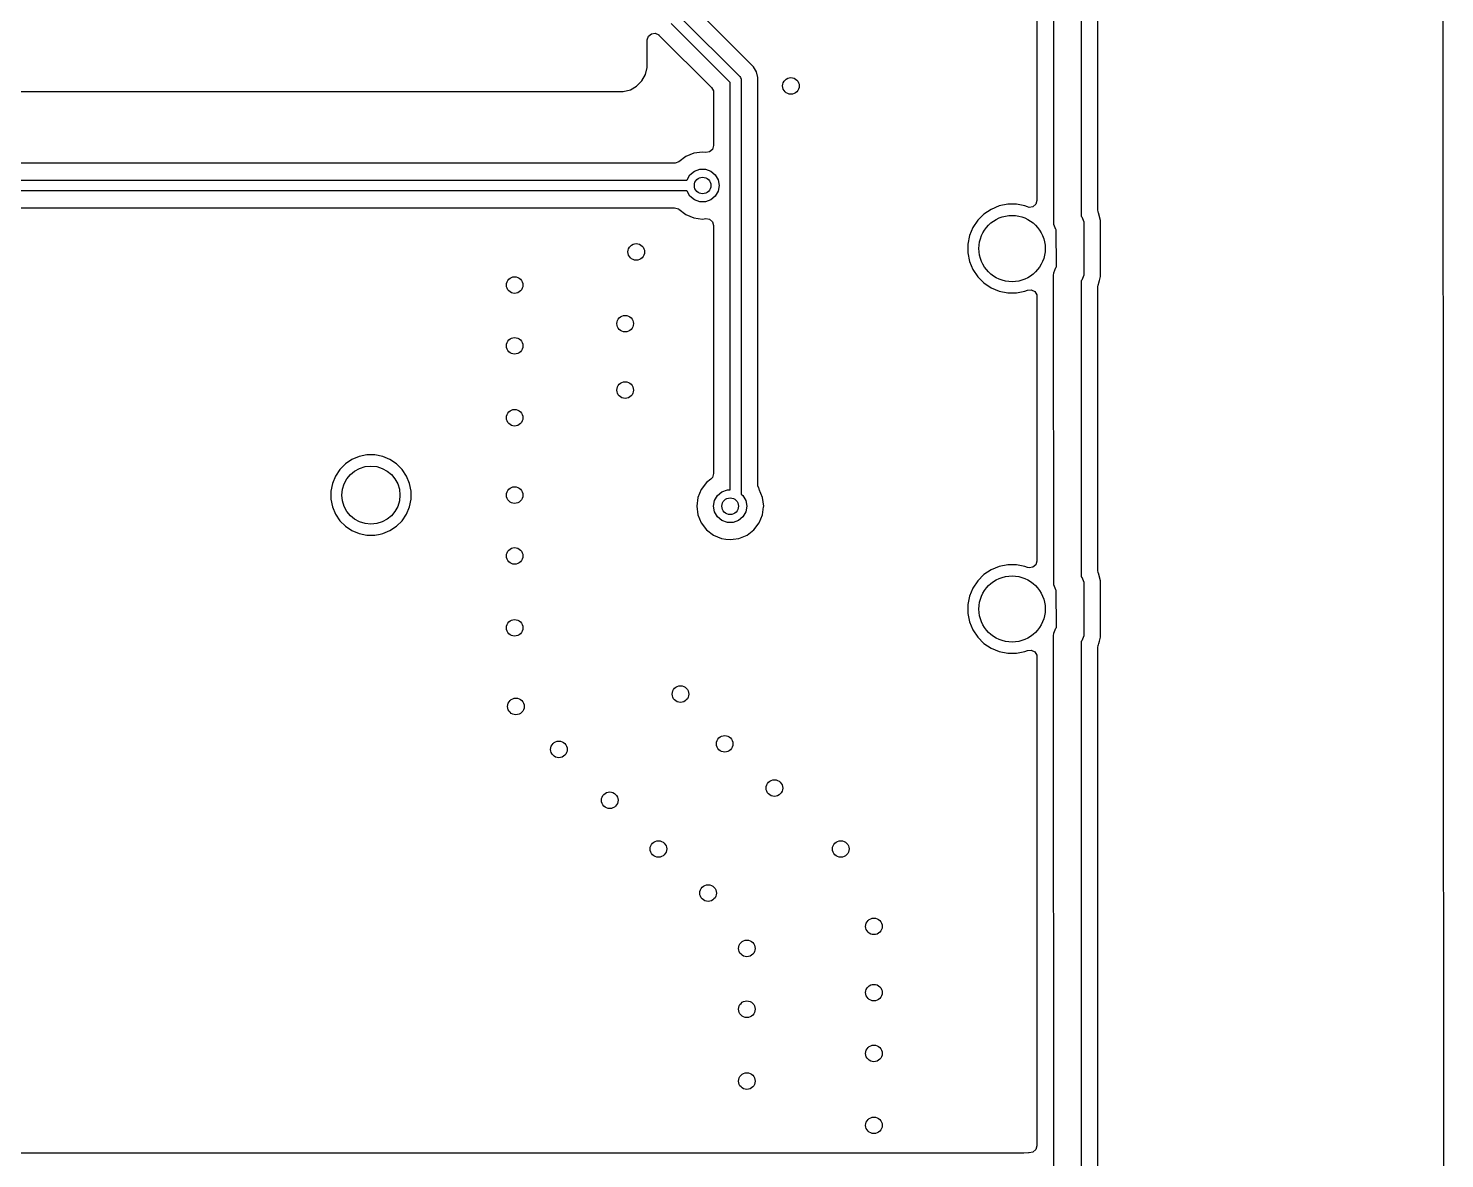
# Model space of a CAD drawing. Extents: x 0.7 to 11, y -6.1 to -1.6.
# Drawn here: x 9.972 to 10.981, y -3.205 to -2.4 of the extents above; entities that cross this region are included whole.
import ezdxf

# ---------------------------------------------------------------- set-up
doc = ezdxf.new("R2010")
doc.units = 0
doc.header["$MEASUREMENT"] = 0
doc.layers.add('BLACK', color=7, linetype='CONTINUOUS')

msp = doc.modelspace()

# ---------------------------------------------------------------- linework, layer by layer
at = {"layer": 'BLACK', "linetype": 'CONTINUOUS'}
for p, q in [((10.7029, -2.5395), (10.7028, -2.3087)), ((10.7223, -2.303), (10.7224, -2.5337)), ((10.7343, -2.529), (10.7343, -2.3021)), ((10.6909, -2.3159), (10.6909, -2.5226)), ((10.98, -2.3775), (10.9813, -5.1234)), ((10.489, -2.4273), (10.4503, -2.3886)), ((10.4724, -2.4385), (10.4303, -2.3965)), ((10.437, -2.3922), (10.4792, -2.4342)), ((10.4134, -2.4081), (10.4142, -2.4055)), ((10.4134, -2.4278), (10.4134, -2.4081)), ((10.4142, -2.4055), (10.4163, -2.4037)), ((10.4163, -2.4037), (10.419, -2.4033)), ((10.419, -2.4033), (10.4215, -2.4044)), ((10.4215, -2.4044), (10.4217, -2.4047)), ((10.4217, -2.4047), (10.4592, -2.4421)), ((10.4121, -2.4328), (10.4134, -2.4278)), ((10.4911, -2.4309), (10.489, -2.4273)), ((10.4921, -2.4349), (10.4911, -2.4309)), ((10.4911, -2.4309), (10.4911, -2.4309)), ((10.4013, -2.4436), (10.4058, -2.441)), ((10.4058, -2.441), (10.4095, -2.4373)), ((10.4095, -2.4373), (10.4121, -2.4328)), ((10.4725, -2.7285), (10.4724, -2.4385)), ((10.4792, -2.4342), (10.4797, -2.4348)), ((10.4797, -2.4348), (10.4802, -2.4362)), ((10.4802, -2.4362), (10.4803, -2.7316)), ((10.4921, -2.7253), (10.4921, -2.4349)), ((10.4921, -2.4349), (10.4921, -2.4349)), ((9.0998, -2.4449), (10.3963, -2.4449)), ((10.3963, -2.4449), (10.4013, -2.4436)), ((10.3963, -2.4449), (10.3963, -2.4449)), ((10.4592, -2.4421), (10.4605, -2.4445)), ((10.4605, -2.4445), (10.4606, -2.4456)), ((10.4606, -2.4456), (10.4606, -2.4834)), ((10.4408, -2.4912), (10.4359, -2.4949)), ((10.4466, -2.4888), (10.4408, -2.4912)), ((10.4408, -2.4912), (10.4408, -2.4912)), ((10.4528, -2.488), (10.4466, -2.4888)), ((10.4466, -2.4888), (10.4466, -2.4888)), ((10.4551, -2.4883), (10.4528, -2.488)), ((10.4528, -2.488), (10.4528, -2.488)), ((10.4578, -2.4879), (10.4551, -2.4883)), ((10.4598, -2.4861), (10.4578, -2.4879)), ((10.4606, -2.4834), (10.4598, -2.4861)), ((10.4328, -2.496), (9.5908, -2.496)), ((10.4332, -2.496), (10.4328, -2.496)), ((10.4358, -2.495), (10.4332, -2.496)), ((10.4359, -2.4949), (10.4358, -2.495)), ((10.4359, -2.4949), (10.4359, -2.4949)), ((10.4437, -2.5042), (10.4469, -2.5016)), ((10.4469, -2.5016), (10.4507, -2.5002)), ((10.4507, -2.5002), (10.4548, -2.5002)), ((10.4548, -2.5002), (10.4587, -2.5016)), ((10.4587, -2.5016), (10.4618, -2.5042)), ((9.582, -2.5079), (10.4416, -2.5079)), ((10.4416, -2.5079), (10.4417, -2.5078)), ((10.4417, -2.5078), (10.4437, -2.5042)), ((10.4618, -2.5042), (10.4639, -2.5078)), ((10.4639, -2.5078), (10.4646, -2.5118)), ((10.4646, -2.5118), (10.4639, -2.5159)), ((10.4416, -2.5157), (9.582, -2.5157)), ((10.4417, -2.5159), (10.4416, -2.5157)), ((10.4437, -2.5194), (10.4417, -2.5159)), ((10.4469, -2.522), (10.4437, -2.5194)), ((10.4507, -2.5234), (10.4469, -2.522)), ((10.4587, -2.522), (10.4548, -2.5234)), ((10.4618, -2.5194), (10.4587, -2.522)), ((10.4639, -2.5159), (10.4618, -2.5194)), ((9.8146, -2.5276), (10.4328, -2.5276)), ((10.4328, -2.5276), (10.4355, -2.5284)), ((10.4355, -2.5284), (10.4358, -2.5286)), ((10.4358, -2.5286), (10.4359, -2.5287)), ((10.4359, -2.5287), (10.4359, -2.5287)), ((10.4359, -2.5287), (10.4408, -2.5325)), ((10.4548, -2.5234), (10.4507, -2.5234)), ((10.6583, -2.5288), (10.6531, -2.5322)), ((10.664, -2.5264), (10.6583, -2.5288)), ((10.6583, -2.5288), (10.6583, -2.5288)), ((10.6701, -2.5252), (10.664, -2.5264)), ((10.664, -2.5264), (10.664, -2.5264)), ((10.6763, -2.5252), (10.6701, -2.5252)), ((10.6701, -2.5252), (10.6701, -2.5252)), ((10.6824, -2.5264), (10.6763, -2.5252)), ((10.6763, -2.5252), (10.6763, -2.5252)), ((10.6842, -2.5271), (10.6824, -2.5264)), ((10.6824, -2.5264), (10.6824, -2.5264)), ((10.6853, -2.5274), (10.6842, -2.5271)), ((10.6881, -2.527), (10.6853, -2.5274)), ((10.6902, -2.5252), (10.6881, -2.527)), ((10.6909, -2.5226), (10.6902, -2.5252)), ((10.7346, -2.5309), (10.7343, -2.529)), ((10.7348, -2.5312), (10.7346, -2.5309)), ((10.7362, -2.5367), (10.7348, -2.5312)), ((10.7348, -2.5312), (10.7348, -2.5312)), ((10.4408, -2.5325), (10.4466, -2.5348)), ((10.4466, -2.5348), (10.4497, -2.5353)), ((10.4497, -2.5353), (10.4528, -2.5357)), ((10.4528, -2.5357), (10.4551, -2.5353)), ((10.4528, -2.5357), (10.4528, -2.5357)), ((10.4551, -2.5353), (10.4578, -2.5358)), ((10.4578, -2.5358), (10.4599, -2.5376)), ((10.4599, -2.5376), (10.4606, -2.5402)), ((10.4606, -2.5402), (10.4606, -2.717)), ((10.6453, -2.5418), (10.6429, -2.5475)), ((10.6487, -2.5366), (10.6453, -2.5418)), ((10.6453, -2.5418), (10.6453, -2.5418)), ((10.6531, -2.5322), (10.6487, -2.5366)), ((10.6487, -2.5366), (10.6487, -2.5366)), ((10.6531, -2.5322), (10.6531, -2.5322)), ((10.7044, -2.5431), (10.7029, -2.5395)), ((10.7224, -2.5337), (10.7228, -2.5341)), ((10.7228, -2.5341), (10.7242, -2.5376)), ((10.7242, -2.5376), (10.7242, -2.5377)), ((10.7242, -2.5377), (10.7244, -2.5738)), ((10.7362, -2.5767), (10.7362, -2.5367)), ((10.6429, -2.5475), (10.6417, -2.5536)), ((10.6429, -2.5475), (10.6429, -2.5475)), ((10.7047, -2.5435), (10.7044, -2.5431)), ((10.7044, -2.5431), (10.7044, -2.5431)), ((10.7049, -2.5698), (10.7047, -2.5435)), ((10.6417, -2.5536), (10.6417, -2.5598)), ((10.6417, -2.5598), (10.6429, -2.5659)), ((10.6429, -2.5659), (10.6429, -2.5659)), ((10.6429, -2.5659), (10.6453, -2.5716)), ((10.6453, -2.5716), (10.6453, -2.5716)), ((10.6453, -2.5716), (10.6487, -2.5768)), ((10.7029, -2.5739), (10.7044, -2.5703)), ((10.7044, -2.5703), (10.7049, -2.5698)), ((10.7044, -2.5703), (10.7044, -2.5703)), ((10.6487, -2.5768), (10.6487, -2.5768)), ((10.6487, -2.5768), (10.6531, -2.5812)), ((10.6531, -2.5812), (10.6583, -2.5846)), ((10.7028, -2.5758), (10.7029, -2.5739)), ((10.7029, -2.7962), (10.7028, -2.5758)), ((10.7228, -2.5793), (10.7223, -2.5798)), ((10.7223, -2.5798), (10.7224, -2.7904)), ((10.7242, -2.5757), (10.7228, -2.5793)), ((10.7244, -2.5738), (10.7242, -2.5757)), ((10.7242, -2.5757), (10.7242, -2.5757)), ((10.7343, -2.5843), (10.7346, -2.5825)), ((10.7346, -2.5825), (10.7348, -2.5822)), ((10.7348, -2.5822), (10.735, -2.5812)), ((10.735, -2.5812), (10.7355, -2.5795)), ((10.7355, -2.5795), (10.7362, -2.5767)), ((10.6583, -2.5846), (10.6583, -2.5846)), ((10.6583, -2.5846), (10.664, -2.587)), ((10.664, -2.587), (10.664, -2.587)), ((10.664, -2.587), (10.6701, -2.5882)), ((10.6701, -2.5882), (10.6701, -2.5882)), ((10.6701, -2.5882), (10.6701, -2.5882)), ((10.6701, -2.5882), (10.6763, -2.5882)), ((10.6763, -2.5882), (10.6824, -2.587)), ((10.6763, -2.5882), (10.6763, -2.5882)), ((10.6824, -2.587), (10.6842, -2.5863)), ((10.6842, -2.5863), (10.6869, -2.586)), ((10.6869, -2.586), (10.6894, -2.5872)), ((10.6894, -2.5872), (10.6908, -2.5896)), ((10.6908, -2.5896), (10.6909, -2.5908)), ((10.6909, -2.5908), (10.6909, -2.7793)), ((10.7343, -2.7857), (10.7343, -2.5843)), ((10.1983, -2.7101), (10.1943, -2.7141)), ((10.203, -2.707), (10.1983, -2.7101)), ((10.1983, -2.7101), (10.1983, -2.7101)), ((10.2082, -2.7048), (10.203, -2.707)), ((10.203, -2.707), (10.203, -2.707)), ((10.2137, -2.7037), (10.2082, -2.7048)), ((10.2082, -2.7048), (10.2082, -2.7048)), ((10.2193, -2.7037), (10.2137, -2.7037)), ((10.2137, -2.7037), (10.2137, -2.7037)), ((10.2249, -2.7048), (10.2193, -2.7037)), ((10.2193, -2.7037), (10.2193, -2.7037)), ((10.2301, -2.707), (10.2249, -2.7048)), ((10.2249, -2.7048), (10.2249, -2.7048)), ((10.2347, -2.7101), (10.2301, -2.707)), ((10.2301, -2.707), (10.2301, -2.707)), ((10.2387, -2.7141), (10.2347, -2.7101)), ((10.2347, -2.7101), (10.2347, -2.7101)), ((10.1912, -2.7188), (10.1891, -2.724)), ((10.1943, -2.7141), (10.1912, -2.7188)), ((10.1912, -2.7188), (10.1912, -2.7188)), ((10.1943, -2.7141), (10.1943, -2.7141)), ((10.2418, -2.7188), (10.2387, -2.7141)), ((10.2387, -2.7141), (10.2387, -2.7141)), ((10.244, -2.724), (10.2418, -2.7188)), ((10.2418, -2.7188), (10.2418, -2.7188)), ((10.2418, -2.7188), (10.2418, -2.7188)), ((10.4556, -2.7233), (10.4518, -2.7282)), ((10.4587, -2.7209), (10.4556, -2.7233)), ((10.4598, -2.7197), (10.4587, -2.7209)), ((10.4606, -2.717), (10.4598, -2.7197)), ((10.1891, -2.724), (10.188, -2.7295)), ((10.188, -2.7295), (10.188, -2.7295)), ((10.188, -2.7295), (10.188, -2.7351)), ((10.1891, -2.724), (10.1891, -2.724)), ((10.2451, -2.7295), (10.244, -2.724)), ((10.244, -2.724), (10.244, -2.724)), ((10.244, -2.724), (10.244, -2.724)), ((10.2451, -2.7351), (10.2451, -2.7295)), ((10.2451, -2.7295), (10.2451, -2.7295)), ((10.4518, -2.7282), (10.4494, -2.734)), ((10.4613, -2.7361), (10.4634, -2.7326)), ((10.4634, -2.7326), (10.4665, -2.7299)), ((10.4665, -2.7299), (10.4704, -2.7285)), ((10.4704, -2.7285), (10.4725, -2.7285)), ((10.4803, -2.7316), (10.4815, -2.7326)), ((10.4815, -2.7326), (10.4835, -2.7361)), ((10.4922, -2.7257), (10.4921, -2.7253)), ((10.493, -2.7279), (10.4922, -2.7257)), ((10.4929, -2.728), (10.493, -2.7279)), ((10.4931, -2.7282), (10.4929, -2.728)), ((10.4955, -2.734), (10.4931, -2.7282)), ((10.4931, -2.7282), (10.4931, -2.7282)), ((10.188, -2.7351), (10.188, -2.7351)), ((10.188, -2.7351), (10.188, -2.7351)), ((10.188, -2.7351), (10.1891, -2.7406)), ((10.1891, -2.7406), (10.1891, -2.7406)), ((10.1891, -2.7406), (10.1912, -2.7458)), ((10.2418, -2.7458), (10.244, -2.7406)), ((10.244, -2.7406), (10.2451, -2.7351)), ((10.4494, -2.734), (10.4486, -2.7402)), ((10.4486, -2.7402), (10.4486, -2.7402)), ((10.4486, -2.7402), (10.4494, -2.7463)), ((10.4494, -2.734), (10.4494, -2.734)), ((10.4606, -2.7402), (10.4613, -2.7361)), ((10.4613, -2.7442), (10.4606, -2.7402)), ((10.4835, -2.7361), (10.4843, -2.7402)), ((10.4843, -2.7402), (10.4835, -2.7442)), ((10.4963, -2.7402), (10.4955, -2.734)), ((10.4955, -2.734), (10.4955, -2.734)), ((10.4955, -2.7463), (10.4962, -2.7406)), ((10.4962, -2.7406), (10.4963, -2.7402)), ((10.4963, -2.7402), (10.4963, -2.7402)), ((10.1912, -2.7458), (10.1912, -2.7458)), ((10.1912, -2.7458), (10.1943, -2.7505)), ((10.1943, -2.7505), (10.1943, -2.7505)), ((10.1943, -2.7505), (10.1983, -2.7545)), ((10.2347, -2.7545), (10.2387, -2.7505)), ((10.2387, -2.7505), (10.2418, -2.7458)), ((10.4494, -2.7463), (10.4494, -2.7463)), ((10.4494, -2.7463), (10.4518, -2.7521)), ((10.4518, -2.7521), (10.4556, -2.757)), ((10.4634, -2.7477), (10.4613, -2.7442)), ((10.4665, -2.7504), (10.4634, -2.7477)), ((10.4704, -2.7518), (10.4665, -2.7504)), ((10.4745, -2.7518), (10.4704, -2.7518)), ((10.4783, -2.7504), (10.4745, -2.7518)), ((10.4815, -2.7477), (10.4783, -2.7504)), ((10.4835, -2.7442), (10.4815, -2.7477)), ((10.4893, -2.757), (10.4931, -2.7521)), ((10.4931, -2.7521), (10.4955, -2.7463)), ((10.1983, -2.7545), (10.1983, -2.7545)), ((10.1983, -2.7545), (10.203, -2.7576)), ((10.203, -2.7576), (10.203, -2.7576)), ((10.203, -2.7576), (10.203, -2.7576)), ((10.203, -2.7576), (10.2082, -2.7597)), ((10.2082, -2.7597), (10.2082, -2.7597)), ((10.2082, -2.7597), (10.2082, -2.7597)), ((10.2082, -2.7597), (10.2137, -2.7608)), ((10.2137, -2.7608), (10.2137, -2.7608)), ((10.2137, -2.7608), (10.2193, -2.7608)), ((10.2193, -2.7608), (10.2231, -2.7601)), ((10.2231, -2.7601), (10.2249, -2.7597)), ((10.2249, -2.7597), (10.2301, -2.7576)), ((10.2301, -2.7576), (10.2347, -2.7545)), ((10.4556, -2.757), (10.4605, -2.7608)), ((10.4605, -2.7608), (10.4663, -2.7632)), ((10.4663, -2.7632), (10.4694, -2.7636)), ((10.4694, -2.7636), (10.4724, -2.764)), ((10.4724, -2.764), (10.4745, -2.7637)), ((10.4724, -2.764), (10.4724, -2.764)), ((10.4724, -2.764), (10.4724, -2.764)), ((10.4745, -2.7637), (10.4786, -2.7632)), ((10.4786, -2.7632), (10.4844, -2.7608)), ((10.4844, -2.7608), (10.4893, -2.757)), ((10.664, -2.7831), (10.6583, -2.7855)), ((10.6701, -2.7819), (10.664, -2.7831)), ((10.664, -2.7831), (10.664, -2.7831)), ((10.6763, -2.7819), (10.6701, -2.7819)), ((10.6701, -2.7819), (10.6701, -2.7819)), ((10.6824, -2.7831), (10.6763, -2.7819)), ((10.6763, -2.7819), (10.6763, -2.7819)), ((10.6842, -2.7838), (10.6824, -2.7831)), ((10.6824, -2.7831), (10.6824, -2.7831)), ((10.6853, -2.7841), (10.6842, -2.7838)), ((10.6881, -2.7837), (10.6853, -2.7841)), ((10.6902, -2.7819), (10.6881, -2.7837)), ((10.6909, -2.7793), (10.6902, -2.7819)), ((10.6487, -2.7933), (10.6453, -2.7985)), ((10.6531, -2.7889), (10.6487, -2.7933)), ((10.6487, -2.7933), (10.6487, -2.7933)), ((10.6583, -2.7855), (10.6531, -2.7889)), ((10.6531, -2.7889), (10.6531, -2.7889)), ((10.6583, -2.7855), (10.6583, -2.7855)), ((10.7224, -2.7904), (10.7228, -2.7908)), ((10.7228, -2.7908), (10.7242, -2.7943)), ((10.7242, -2.7943), (10.7242, -2.7944)), ((10.7242, -2.7944), (10.7244, -2.8305)), ((10.7346, -2.7876), (10.7343, -2.7857)), ((10.7348, -2.7879), (10.7346, -2.7876)), ((10.7362, -2.7934), (10.7348, -2.7879)), ((10.7348, -2.7879), (10.7348, -2.7879)), ((10.7362, -2.8334), (10.7362, -2.7934)), ((10.6429, -2.8042), (10.6417, -2.8103)), ((10.6453, -2.7985), (10.6429, -2.8042)), ((10.6429, -2.8042), (10.6429, -2.8042)), ((10.6453, -2.7985), (10.6453, -2.7985)), ((10.7044, -2.7998), (10.7029, -2.7962)), ((10.7047, -2.8002), (10.7044, -2.7998)), ((10.7044, -2.7998), (10.7044, -2.7998)), ((10.7049, -2.8265), (10.7047, -2.8002)), ((10.6417, -2.8103), (10.6417, -2.8165)), ((10.6417, -2.8165), (10.6429, -2.8226)), ((10.6429, -2.8226), (10.6429, -2.8226)), ((10.6429, -2.8226), (10.6453, -2.8283)), ((10.6453, -2.8283), (10.6453, -2.8283)), ((10.6453, -2.8283), (10.6487, -2.8335)), ((10.6487, -2.8335), (10.6487, -2.8335)), ((10.6487, -2.8335), (10.6531, -2.8379)), ((10.7028, -2.8325), (10.7029, -2.8306)), ((10.7029, -3.5846), (10.7028, -2.8325)), ((10.7029, -2.8306), (10.7044, -2.827)), ((10.7044, -2.827), (10.7049, -2.8265)), ((10.7044, -2.827), (10.7044, -2.827)), ((10.7242, -2.8324), (10.7228, -2.836)), ((10.7244, -2.8305), (10.7242, -2.8324)), ((10.7242, -2.8324), (10.7242, -2.8324)), ((10.7355, -2.8362), (10.7362, -2.8334)), ((10.6531, -2.8379), (10.6583, -2.8413)), ((10.6583, -2.8413), (10.6583, -2.8413)), ((10.6583, -2.8413), (10.664, -2.8437)), ((10.664, -2.8437), (10.664, -2.8437)), ((10.664, -2.8437), (10.6701, -2.8449)), ((10.6701, -2.8449), (10.6701, -2.8449)), ((10.6701, -2.8449), (10.6701, -2.8449)), ((10.6701, -2.8449), (10.6763, -2.8449)), ((10.6763, -2.8449), (10.6824, -2.8437)), ((10.6763, -2.8449), (10.6763, -2.8449)), ((10.6824, -2.8437), (10.6842, -2.843)), ((10.6842, -2.843), (10.6869, -2.8427)), ((10.6869, -2.8427), (10.6894, -2.8439)), ((10.6894, -2.8439), (10.6908, -2.8463)), ((10.7228, -2.836), (10.7223, -2.8365)), ((10.7223, -2.8365), (10.7224, -3.5789)), ((10.7343, -2.841), (10.7346, -2.8392)), ((10.7343, -3.2623), (10.7343, -2.841)), ((10.7346, -2.8392), (10.7348, -2.8389)), ((10.7348, -2.8389), (10.735, -2.8379)), ((10.735, -2.8379), (10.7355, -2.8362)), ((10.6908, -2.8463), (10.6909, -2.8475)), ((10.6909, -2.8475), (10.6909, -3.1958)), ((10.6909, -3.1958), (10.6902, -3.1984)), ((10.6792, -3.2008), (9.9491, -3.2008)), ((10.6797, -3.2009), (10.6792, -3.2008)), ((10.6792, -3.2008), (10.6792, -3.2008)), ((10.6816, -3.201), (10.6797, -3.2009)), ((10.6797, -3.2009), (10.6797, -3.2009)), ((10.685, -3.2006), (10.6816, -3.201)), ((10.6854, -3.2006), (10.685, -3.2006)), ((10.685, -3.2006), (10.685, -3.2006)), ((10.6881, -3.2002), (10.6854, -3.2006)), ((10.6902, -3.1984), (10.6881, -3.2002))]:
    msp.add_line(p, q, dxfattribs=at)
at = {"layer": 'BLACK'}
for centre, radius in [((10.5157, -2.4409), 0.00591), ((10.4528, -2.5118), 0.00591), ((10.6732, -2.5567), 0.0236), ((10.4055, -2.5591), 0.00591), ((10.3189, -2.5827), 0.00591), ((10.3976, -2.6102), 0.00591), ((10.3189, -2.626), 0.00591), ((10.3976, -2.6575), 0.00591), ((10.3189, -2.6772), 0.00591), ((10.2165, -2.7323), 0.0207), ((10.3189, -2.7323), 0.00591), ((10.4724, -2.7402), 0.00591), ((10.3189, -2.7756), 0.00591), ((10.6732, -2.8134), 0.0236), ((10.3189, -2.8268), 0.00591), ((10.437, -2.874), 0.00591), ((10.3198, -2.8828), 0.00591), ((10.4685, -2.9094), 0.00591), ((10.3504, -2.9134), 0.00591), ((10.5039, -2.9409), 0.00591), ((10.3866, -2.9496), 0.00591), ((10.4213, -2.9843), 0.00591), ((10.5512, -2.9843), 0.00591), ((10.4567, -3.0157), 0.00591), ((10.5748, -3.0394), 0.00591), ((10.4843, -3.0551), 0.00591), ((10.5748, -3.0866), 0.00591), ((10.4843, -3.0984), 0.00591), ((10.5748, -3.1299), 0.00591), ((10.4843, -3.1496), 0.00591), ((10.5748, -3.1811), 0.00591)]:
    msp.add_circle(centre, radius, dxfattribs=at)

doc.saveas('drawing.dxf')
